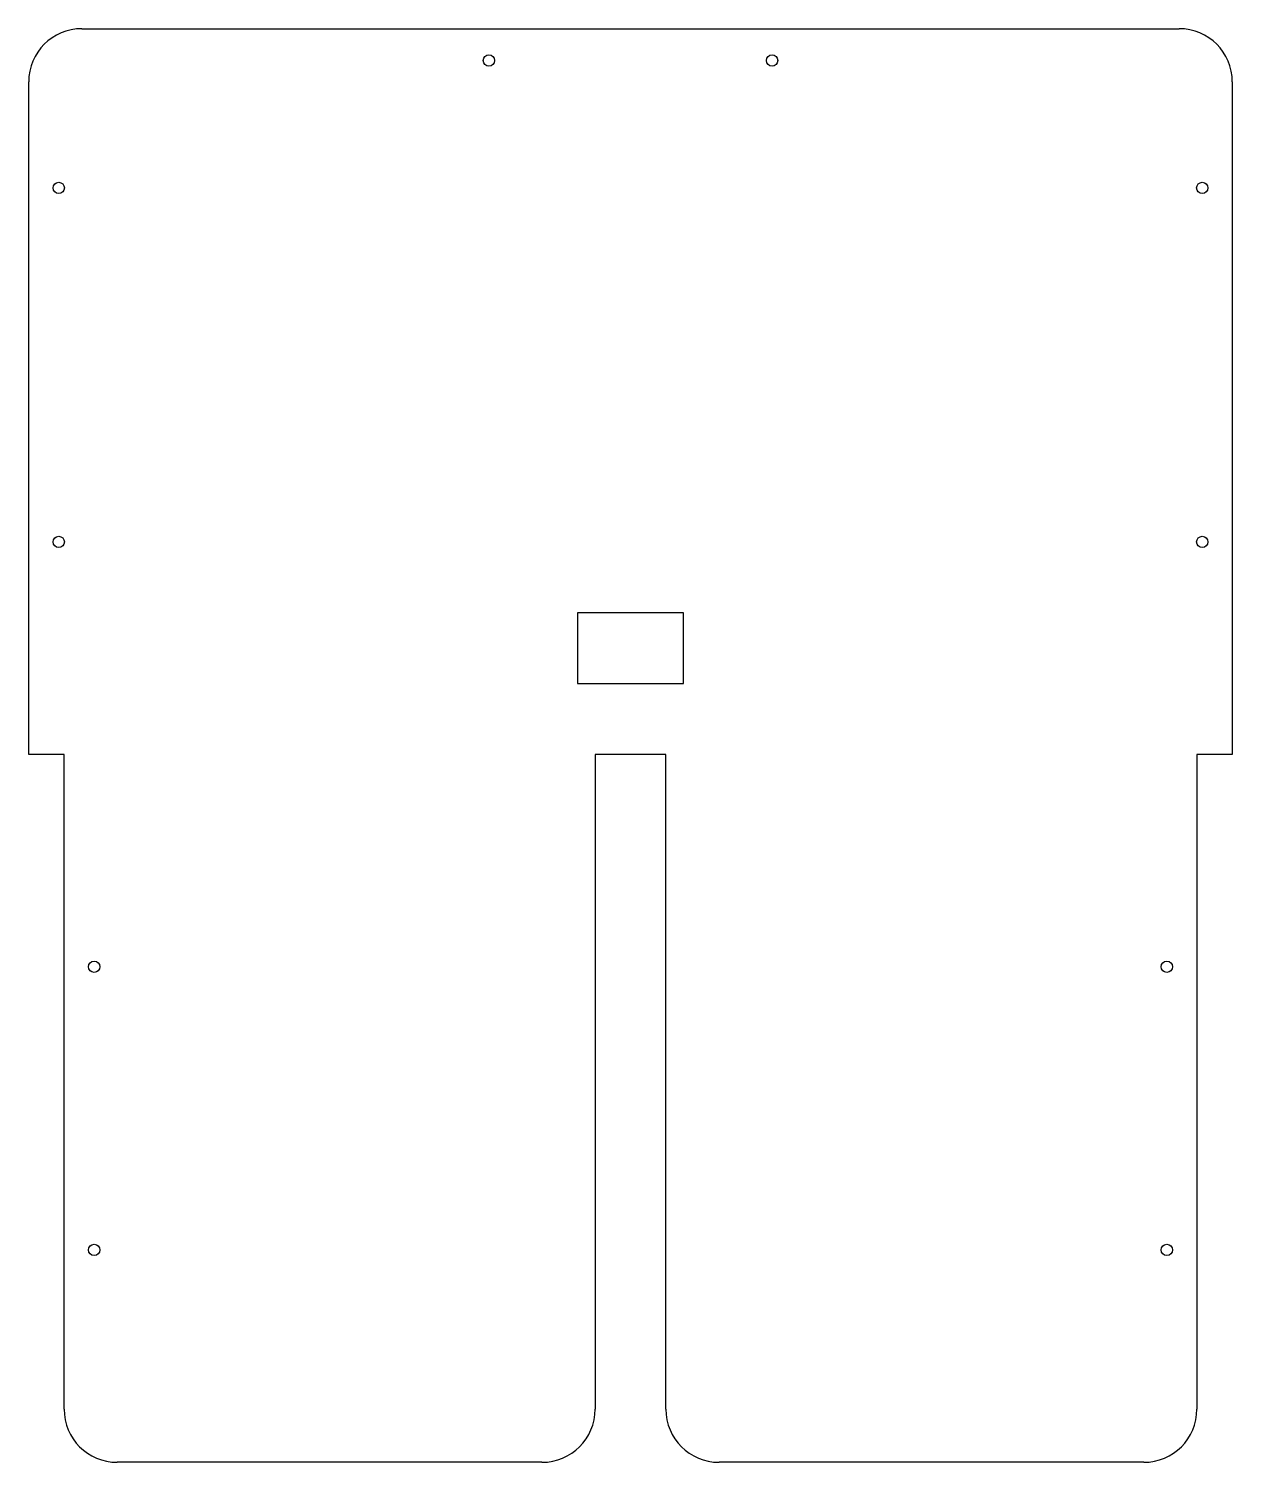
# Model space of a CAD drawing. Header units: millimetres. Extents: x -170 to 170, y -200 to 205.
import ezdxf

# ---------------------------------------------------------------- set-up
doc = ezdxf.new("R2010")
doc.units = ezdxf.units.MM

msp = doc.modelspace()

# ---------------------------------------------------------------- linework, layer by layer
for p, q in [((-155, 205), (155, 205)), ((-170, 0), (-170, 190)), ((170, 190), (170, 0)), ((15, 40), (-15, 40)), ((-15, 40), (-15, 20)), ((15, 20), (15, 40)), ((-15, 20), (15, 20)), ((-160, 0), (-170, 0)), ((-160, -185), (-160, 0)), ((10, 0), (-10, 0)), ((-10, 0), (-10, -185)), ((10, -185), (10, 0)), ((170, 0), (160, 0)), ((160, 0), (160, -185)), ((-25, -200), (-145, -200)), ((145, -200), (25, -200))]:
    msp.add_line(p, q)
for centre in [(-40, 196), (40, 196), (-161.5, 160), (161.5, 160), (-161.5, 60), (161.5, 60), (-151.5, -60), (151.5, -60), (-151.5, -140), (151.5, -140)]:
    msp.add_circle(centre, 1.6)
for centre, start, end in [((-155, 190), 90, 180), ((155, 190), 0, 90), ((-145, -185), 180, 270), ((-25, -185), -90, 0), ((25, -185), 180, 270), ((145, -185), -90, 0)]:
    msp.add_arc(centre, 15, start, end)

doc.saveas('drawing.dxf')
